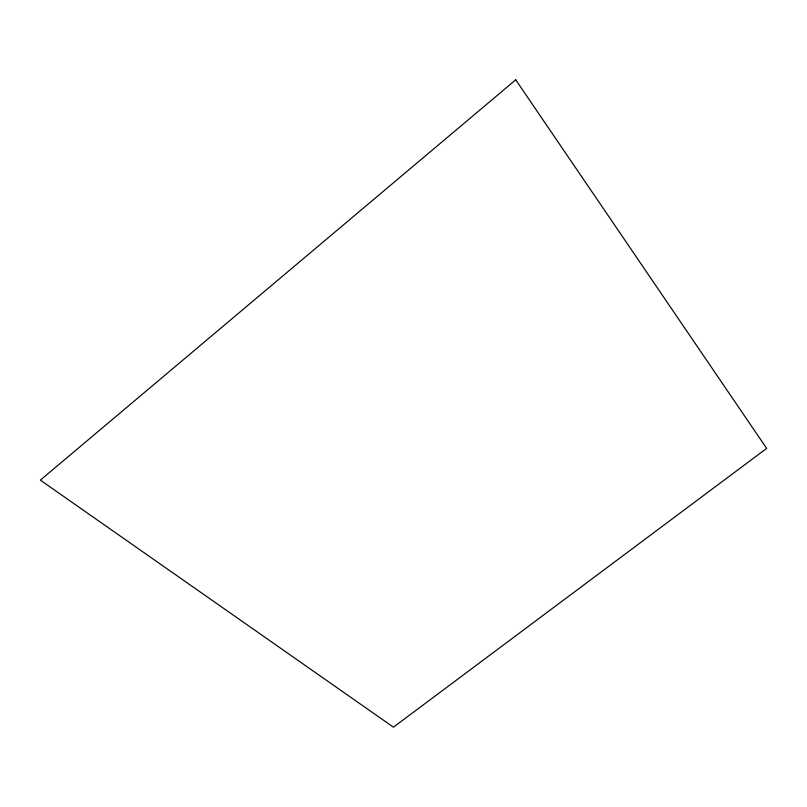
<?xml version="1.0" encoding="UTF-8"?>
<svg xmlns="http://www.w3.org/2000/svg" width="807" height="807" viewBox="0 0 807 807"><rect width="100%" height="100%" fill="white"/><g stroke="black" fill="none" stroke-linecap="round" stroke-linejoin="round"><path stroke-width="1.21" d="M515.734 79.822L40.35 480.135L393.443 727.178L766.65 448.389L515.734 79.822"/></g></svg>
